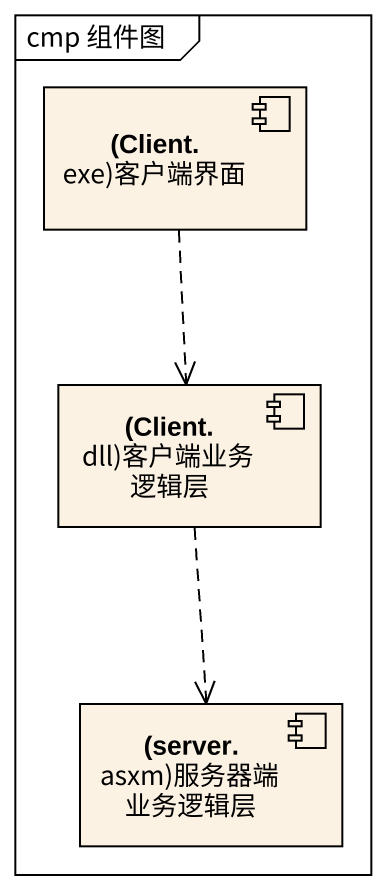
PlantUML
@startuml
mainframe cmp 组件图
component "(Client.exe)客户端界面" as Client_exe_客户端界面
component "(Client.dll)客户端业务逻辑层" as Client_dll_客户端业务逻辑层
component "(server.asxm)服务器端业务逻辑层" as server_asxm_服务器端业务逻辑层
Client_exe_客户端界面 ..> Client_dll_客户端业务逻辑层
Client_dll_客户端业务逻辑层 ..> server_asxm_服务器端业务逻辑层
@enduml
